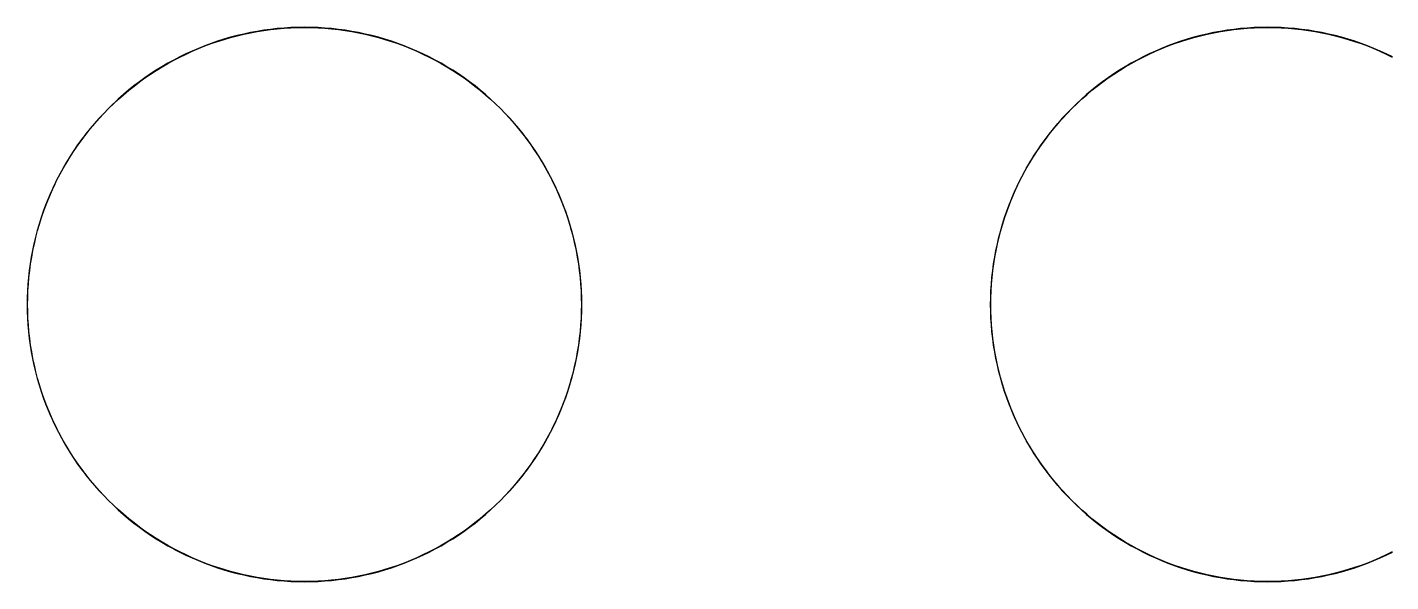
# Model space of a CAD drawing. Extents: x 2 to 124, y 0 to 129.
# Drawn here: x 72.54 to 95.91, y 71.34 to 80.84 of the extents above; entities that cross this region are included whole.
import ezdxf

# ---------------------------------------------------------------- set-up
doc = ezdxf.new("R2010")
doc.units = 0

msp = doc.modelspace()

# ---------------------------------------------------------------- linework, layer by layer
at = {"color": 34, "true_color": 0x008000}
for points in [[(77.17561, 80.83727, 0), (77.05902, 80.83296, 0), (76.94269, 80.82584, 0), (76.82661, 80.81594, 0), (76.71079, 80.80298, 0), (76.59522, 80.78749, 0), (76.59483, 80.78743, 0), (76.48018, 80.76895, 0), (76.48016, 80.76895, 0), (76.47976, 80.76888, 0), (76.36521, 80.74755, 0), (76.25116, 80.72342, 0), (76.13763, 80.69649, 0), (76.02485, 80.66678, 0), (75.91284, 80.63426, 0), (75.80184, 80.59896, 0), (75.69159, 80.56111, 0), (75.58238, 80.52047, 0), (75.47392, 80.47704, 0), (75.36699, 80.43132, 0), (75.26082, 80.3828, 0), (75.26045, 80.38262, 0), (75.15617, 80.3315, 0), (75.15582, 80.33132, 0), (75.05218, 80.27772, 0), (74.95008, 80.22132, 0), (74.84949, 80.16266, 0), (74.75018, 80.10169, 0), (74.65239, 80.03794, 0), (74.55638, 79.97216, 0), (74.46189, 79.90383, 0), (74.36918, 79.83322, 0), (74.27799, 79.76031, 0), (74.18884, 79.68539, 0), (74.10146, 79.60818, 0), (74.01612, 79.52867, 0), (74.01584, 79.5284, 0), (73.93255, 79.4474, 0), (73.93227, 79.44712, 0), (73.85099, 79.36355, 0), (73.77149, 79.27821, 0), (73.69427, 79.19083, 0), (73.61933, 79.10168, 0), (73.54644, 79.01049, 0), (73.47583, 78.91777, 0), (73.40751, 78.82329, 0), (73.34171, 78.72727, 0), (73.27797, 78.62949, 0), (73.21701, 78.53018, 0), (73.15833, 78.42959, 0), (73.10195, 78.32747, 0), (73.10177, 78.32713, 0), (73.04835, 78.22385, 0), (73.04817, 78.2235, 0), (72.99686, 78.11884, 0), (72.94835, 78.01268, 0), (72.90263, 77.90573, 0), (72.8592, 77.79729, 0), (72.81856, 77.68807, 0), (72.78071, 77.57783, 0), (72.7454, 77.46683, 0), (72.71289, 77.35482, 0), (72.68317, 77.24204, 0), (72.65625, 77.1285, 0), (72.63212, 77.01446, 0), (72.61078, 76.8999, 0), (72.61072, 76.89951, 0), (72.59224, 76.78484, 0), (72.59218, 76.78445, 0), (72.57669, 76.66888, 0), (72.56373, 76.55306, 0), (72.55382, 76.43698, 0), (72.54671, 76.32065, 0), (72.5424, 76.20406, 0), (72.54087, 76.08747, 0), (72.5424, 75.97089, 0), (72.54671, 75.85429, 0), (72.55382, 75.73797, 0), (72.56373, 75.62188, 0), (72.57669, 75.50606, 0), (72.59218, 75.3905, 0), (72.59224, 75.3901, 0), (72.61078, 75.27504, 0), (72.63212, 75.16049, 0), (72.65625, 75.04644, 0), (72.68317, 74.9329, 0), (72.71289, 74.82013, 0), (72.7454, 74.70811, 0), (72.78071, 74.59712, 0), (72.81856, 74.48688, 0), (72.8592, 74.37766, 0), (72.90263, 74.2692, 0), (72.94835, 74.16227, 0), (72.99686, 74.0561, 0), (72.99704, 74.05574, 0), (73.04817, 73.95144, 0), (73.04835, 73.95108, 0), (73.10195, 73.84746, 0), (73.15833, 73.74535, 0), (73.21701, 73.64476, 0), (73.27797, 73.54546, 0), (73.34171, 73.44767, 0), (73.40751, 73.35165, 0), (73.47583, 73.25717, 0), (73.54644, 73.16446, 0), (73.61933, 73.07326, 0), (73.69427, 72.98412, 0), (73.77149, 72.89673, 0), (73.85099, 72.8114, 0), (73.93227, 72.72783, 0), (73.93255, 72.72754, 0), (74.01612, 72.64627, 0), (74.10146, 72.56677, 0), (74.18884, 72.48954, 0), (74.27799, 72.41462, 0), (74.36918, 72.34171, 0), (74.46189, 72.2711, 0), (74.55638, 72.20278, 0), (74.65239, 72.137, 0), (74.75018, 72.07325, 0), (74.84949, 72.01228, 0), (74.95008, 71.95361, 0), (75.05218, 71.89722, 0), (75.05253, 71.89704, 0), (75.15582, 71.84363, 0), (75.15617, 71.84345, 0), (75.26082, 71.79214, 0), (75.36699, 71.74363, 0), (75.47392, 71.6979, 0), (75.58238, 71.65447, 0), (75.69159, 71.61382, 0), (75.80184, 71.57599, 0), (75.91284, 71.54067, 0), (76.02485, 71.50817, 0), (76.13763, 71.47844, 0), (76.25116, 71.45153, 0), (76.36521, 71.4274, 0), (76.47976, 71.40606, 0), (76.59483, 71.38751, 0), (76.59522, 71.38746, 0), (76.71079, 71.37196, 0), (76.82661, 71.35901, 0), (76.94269, 71.3491, 0), (77.05902, 71.34199, 0), (77.17561, 71.33767, 0), (77.29219, 71.33615, 0), (77.40877, 71.33767, 0), (77.52536, 71.34199, 0), (77.6417, 71.3491, 0), (77.75778, 71.35901, 0), (77.8736, 71.37196, 0), (77.98917, 71.38746, 0), (77.98956, 71.38751, 0), (78.10463, 71.40606, 0), (78.21879, 71.42733, 0), (78.21917, 71.4274, 0), (78.33323, 71.45153, 0), (78.44676, 71.47844, 0), (78.55954, 71.50817, 0), (78.67155, 71.54067, 0), (78.78255, 71.57599, 0), (78.89279, 71.61382, 0), (79.00201, 71.65447, 0), (79.11047, 71.6979, 0), (79.2174, 71.74363, 0), (79.32357, 71.79214, 0), (79.42822, 71.84345, 0), (79.42856, 71.84363, 0), (79.53221, 71.89722, 0), (79.63431, 71.95361, 0), (79.7349, 72.01228, 0), (79.83421, 72.07325, 0), (79.932, 72.137, 0), (80.028, 72.20278, 0), (80.1225, 72.2711, 0), (80.21521, 72.34171, 0), (80.3064, 72.41462, 0), (80.39555, 72.48954, 0), (80.48293, 72.56677, 0), (80.56827, 72.64627, 0), (80.65184, 72.72754, 0), (80.65212, 72.72783, 0), (80.7334, 72.8114, 0), (80.8129, 72.89673, 0), (80.89012, 72.98412, 0), (80.96505, 73.07326, 0), (81.03794, 73.16446, 0), (81.10856, 73.25717, 0), (81.17688, 73.35165, 0), (81.24267, 73.44767, 0), (81.30642, 73.54546, 0), (81.36738, 73.64476, 0), (81.42606, 73.74535, 0), (81.48244, 73.84746, 0), (81.53604, 73.95108, 0), (81.53622, 73.95144, 0), (81.58735, 74.05574, 0), (81.58753, 74.0561, 0), (81.63603, 74.16227, 0), (81.68176, 74.2692, 0), (81.72519, 74.37766, 0), (81.76582, 74.48688, 0), (81.80368, 74.59712, 0), (81.83899, 74.70811, 0), (81.8715, 74.82013, 0), (81.90121, 74.9329, 0), (81.92814, 75.04644, 0), (81.95227, 75.16049, 0), (81.9736, 75.27504, 0), (81.97367, 75.27543, 0), (81.97367, 75.27545, 0), (81.99214, 75.3901, 0), (81.99221, 75.3905, 0), (82.00771, 75.50606, 0), (82.02066, 75.62188, 0), (82.03057, 75.73797, 0), (82.03767, 75.85429, 0), (82.042, 75.97089, 0), (82.04352, 76.08747, 0), (82.042, 76.20406, 0), (82.03767, 76.32065, 0), (82.03057, 76.43698, 0), (82.02066, 76.55306, 0), (82.00771, 76.66888, 0), (81.99221, 76.78445, 0), (81.99214, 76.78484, 0), (81.97367, 76.89949, 0), (81.97367, 76.89951, 0), (81.9736, 76.8999, 0), (81.95227, 77.01446, 0), (81.92814, 77.1285, 0), (81.90121, 77.24204, 0), (81.8715, 77.35482, 0), (81.83899, 77.46683, 0), (81.80368, 77.57783, 0), (81.76582, 77.68807, 0), (81.72519, 77.79729, 0), (81.68176, 77.90573, 0), (81.63603, 78.01268, 0), (81.58753, 78.11884, 0), (81.53622, 78.2235, 0), (81.53604, 78.22385, 0), (81.48262, 78.32712, 0), (81.48262, 78.32713, 0), (81.48244, 78.32747, 0), (81.42606, 78.42959, 0), (81.36738, 78.53018, 0), (81.30642, 78.62949, 0), (81.24267, 78.72727, 0), (81.17688, 78.82329, 0), (81.10856, 78.91777, 0), (81.03794, 79.01049, 0), (80.96505, 79.10168, 0), (80.89012, 79.19083, 0), (80.8129, 79.27821, 0), (80.7334, 79.36355, 0), (80.65212, 79.44712, 0), (80.65184, 79.4474, 0), (80.56855, 79.5284, 0), (80.56827, 79.52867, 0), (80.48293, 79.60818, 0), (80.39555, 79.68539, 0), (80.3064, 79.76031, 0), (80.21521, 79.83322, 0), (80.1225, 79.90383, 0), (80.028, 79.97216, 0), (79.932, 80.03794, 0), (79.83421, 80.10169, 0), (79.7349, 80.16266, 0), (79.63431, 80.22132, 0), (79.53221, 80.27772, 0), (79.42856, 80.33132, 0), (79.42822, 80.3315, 0), (79.32357, 80.3828, 0), (79.2174, 80.43132, 0), (79.11047, 80.47704, 0), (79.00201, 80.52047, 0), (78.89279, 80.56111, 0), (78.78255, 80.59896, 0), (78.67155, 80.63426, 0), (78.55954, 80.66678, 0), (78.44676, 80.69649, 0), (78.33323, 80.72342, 0), (78.21917, 80.74755, 0), (78.10463, 80.76888, 0), (78.10423, 80.76895, 0), (78.1042, 80.76895, 0), (77.98956, 80.78743, 0), (77.98917, 80.78749, 0), (77.8736, 80.80298, 0), (77.75778, 80.81594, 0), (77.6417, 80.82584, 0), (77.52536, 80.83296, 0), (77.40877, 80.83727, 0), (77.29219, 80.8388, 0), (77.17561, 80.83727, 0)], [(77.52536, 71.34453, 0), (77.40877, 71.34021, 0), (77.29219, 71.33869, 0), (77.17561, 71.34021, 0), (77.05902, 71.34453, 0), (76.94269, 71.35164, 0), (76.82661, 71.36154, 0), (76.71079, 71.3745, 0), (76.59522, 71.39, 0), (76.5952, 71.39, 0), (76.48054, 71.40848, 0), (76.366, 71.42981, 0), (76.25194, 71.45394, 0), (76.1384, 71.48087, 0), (76.02564, 71.51058, 0), (75.91361, 71.5431, 0), (75.80262, 71.5784, 0), (75.69239, 71.61624, 0), (75.58317, 71.65689, 0), (75.47471, 71.70032, 0), (75.36778, 71.74603, 0), (75.2616, 71.79456, 0), (75.157, 71.84584, 0), (75.05368, 71.89928, 0), (74.95157, 71.95567, 0), (74.85099, 72.01434, 0), (74.75167, 72.0753, 0), (74.65388, 72.13905, 0), (74.55786, 72.20484, 0), (74.46338, 72.27316, 0), (74.37067, 72.34377, 0), (74.27949, 72.41668, 0), (74.19033, 72.4916, 0), (74.10296, 72.56882, 0), (74.01761, 72.64832, 0), (73.93419, 72.72946, 0), (73.85305, 72.81289, 0), (73.77354, 72.89823, 0), (73.69633, 72.9856, 0), (73.62139, 73.07476, 0), (73.5485, 73.16594, 0), (73.47789, 73.25866, 0), (73.40956, 73.35315, 0), (73.34377, 73.44916, 0), (73.28001, 73.54695, 0), (73.21906, 73.64626, 0), (73.16039, 73.74684, 0), (73.104, 73.84896, 0), (73.05048, 73.95246, 0), (72.99928, 74.05688, 0), (72.95076, 74.16305, 0), (72.90504, 74.26999, 0), (72.86161, 74.37845, 0), (72.82097, 74.48766, 0), (72.78312, 74.5979, 0), (72.74782, 74.7089, 0), (72.71531, 74.82091, 0), (72.68559, 74.93369, 0), (72.65866, 75.04723, 0), (72.63453, 75.16127, 0), (72.6132, 75.27583, 0), (72.59466, 75.39089, 0), (72.57923, 75.50606, 0), (72.56627, 75.62188, 0), (72.55637, 75.73797, 0), (72.54925, 75.85429, 0), (72.54494, 75.97089, 0), (72.5434, 76.08747, 0), (72.54494, 76.20406, 0), (72.54925, 76.32065, 0), (72.55637, 76.43698, 0), (72.56627, 76.55306, 0), (72.57923, 76.66888, 0), (72.59466, 76.78405, 0), (72.59466, 76.78406, 0), (72.6132, 76.89912, 0), (72.63453, 77.01367, 0), (72.65866, 77.12772, 0), (72.68559, 77.24126, 0), (72.71531, 77.35402, 0), (72.74782, 77.46605, 0), (72.78312, 77.57704, 0), (72.82097, 77.68728, 0), (72.86161, 77.79649, 0), (72.90504, 77.90496, 0), (72.95076, 78.01188, 0), (72.99928, 78.11806, 0), (73.05041, 78.22235, 0), (73.104, 78.32599, 0), (73.16039, 78.4281, 0), (73.21906, 78.52867, 0), (73.28001, 78.628, 0), (73.34377, 78.72579, 0), (73.40956, 78.8218, 0), (73.47789, 78.91629, 0), (73.5485, 79.009, 0), (73.62139, 79.10017, 0), (73.69633, 79.18934, 0), (73.77354, 79.2767, 0), (73.85305, 79.36206, 0), (73.93419, 79.44548, 0), (74.01761, 79.52661, 0), (74.10296, 79.60612, 0), (74.19033, 79.68334, 0), (74.27949, 79.75827, 0), (74.37067, 79.83117, 0), (74.46338, 79.90178, 0), (74.55786, 79.97011, 0), (74.65388, 80.03588, 0), (74.75167, 80.09965, 0), (74.85099, 80.16061, 0), (74.95157, 80.21928, 0), (75.05368, 80.27567, 0), (75.15696, 80.32908, 0), (75.2616, 80.38039, 0), (75.36778, 80.4289, 0), (75.47471, 80.47462, 0), (75.58317, 80.51806, 0), (75.69239, 80.5587, 0), (75.80262, 80.59654, 0), (75.91361, 80.63185, 0), (76.02564, 80.66436, 0), (76.1384, 80.69408, 0), (76.25194, 80.721, 0), (76.366, 80.74513, 0), (76.48016, 80.7664, 0), (76.48054, 80.76647, 0), (76.59519, 80.78494, 0), (76.59522, 80.78494, 0), (76.71079, 80.80043, 0), (76.82661, 80.8134, 0), (76.94269, 80.8233, 0), (77.05902, 80.83041, 0), (77.17561, 80.83472, 0), (77.29219, 80.83626, 0), (77.40877, 80.83472, 0), (77.52536, 80.83041, 0), (77.6417, 80.8233, 0), (77.75778, 80.8134, 0), (77.8736, 80.80043, 0), (77.98917, 80.78494, 0), (77.98919, 80.78494, 0), (78.10384, 80.76647, 0), (78.21839, 80.74513, 0), (78.33244, 80.721, 0), (78.44598, 80.69408, 0), (78.55875, 80.66436, 0), (78.67077, 80.63185, 0), (78.78176, 80.59654, 0), (78.892, 80.5587, 0), (79.00122, 80.51806, 0), (79.10968, 80.47462, 0), (79.21661, 80.4289, 0), (79.32279, 80.38039, 0), (79.42743, 80.32908, 0), (79.53071, 80.27567, 0), (79.63281, 80.21928, 0), (79.7334, 80.16061, 0), (79.83271, 80.09965, 0), (79.93051, 80.03588, 0), (80.02652, 79.97011, 0), (80.12101, 79.90178, 0), (80.21371, 79.83117, 0), (80.3049, 79.75827, 0), (80.39406, 79.68334, 0), (80.48143, 79.60612, 0), (80.56677, 79.52661, 0), (80.6502, 79.44548, 0), (80.73134, 79.36206, 0), (80.81085, 79.2767, 0), (80.88806, 79.18934, 0), (80.96299, 79.10017, 0), (81.03588, 79.009, 0), (81.1065, 78.91629, 0), (81.17483, 78.8218, 0), (81.24061, 78.72579, 0), (81.30437, 78.628, 0), (81.36533, 78.52867, 0), (81.424, 78.4281, 0), (81.48039, 78.32599, 0), (81.53398, 78.22235, 0), (81.58511, 78.11806, 0), (81.63363, 78.01188, 0), (81.67935, 77.90496, 0), (81.72278, 77.79649, 0), (81.76342, 77.68728, 0), (81.80127, 77.57704, 0), (81.83656, 77.46605, 0), (81.86908, 77.35402, 0), (81.89879, 77.24126, 0), (81.92573, 77.12772, 0), (81.94986, 77.01367, 0), (81.97119, 76.89912, 0), (81.98972, 76.78406, 0), (81.98972, 76.78405, 0), (82.00516, 76.66888, 0), (82.01812, 76.55306, 0), (82.02802, 76.43698, 0), (82.03514, 76.32065, 0), (82.03945, 76.20406, 0), (82.04098, 76.08747, 0), (82.03945, 75.97089, 0), (82.03514, 75.85429, 0), (82.02802, 75.73797, 0), (82.01812, 75.62188, 0), (82.00516, 75.50606, 0), (81.98967, 75.3905, 0), (81.97119, 75.27583, 0), (81.94986, 75.16127, 0), (81.94978, 75.16088, 0), (81.92573, 75.04723, 0), (81.89879, 74.93369, 0), (81.86908, 74.82091, 0), (81.83656, 74.7089, 0), (81.80127, 74.5979, 0), (81.76342, 74.48766, 0), (81.72278, 74.37845, 0), (81.67935, 74.26999, 0), (81.63363, 74.16305, 0), (81.58511, 74.05688, 0), (81.53391, 73.95246, 0), (81.48039, 73.84896, 0), (81.424, 73.74684, 0), (81.36533, 73.64626, 0), (81.30437, 73.54695, 0), (81.24061, 73.44916, 0), (81.17483, 73.35315, 0), (81.1065, 73.25866, 0), (81.03588, 73.16594, 0), (80.96299, 73.07476, 0), (80.88806, 72.9856, 0), (80.81085, 72.89823, 0), (80.73134, 72.81289, 0), (80.6502, 72.72946, 0), (80.56677, 72.64832, 0), (80.48143, 72.56882, 0), (80.39406, 72.4916, 0), (80.3049, 72.41668, 0), (80.21371, 72.34377, 0), (80.12101, 72.27316, 0), (80.02652, 72.20484, 0), (79.93051, 72.13905, 0), (79.83271, 72.0753, 0), (79.7334, 72.01434, 0), (79.63281, 71.95567, 0), (79.53071, 71.89928, 0), (79.42739, 71.84584, 0), (79.32279, 71.79456, 0), (79.21661, 71.74603, 0), (79.10968, 71.70032, 0), (79.00122, 71.65689, 0), (78.892, 71.61624, 0), (78.78176, 71.5784, 0), (78.67077, 71.5431, 0), (78.55875, 71.51058, 0), (78.44598, 71.48087, 0), (78.33244, 71.45394, 0), (78.21839, 71.42981, 0), (78.10384, 71.40848, 0), (77.98918, 71.39, 0), (77.98917, 71.39, 0), (77.8736, 71.3745, 0), (77.75778, 71.36154, 0), (77.6417, 71.35164, 0), (77.52536, 71.34453, 0)]]:
    msp.add_polyline3d(points, close=True, dxfattribs=at)
for points in [[(95.93822, 80.3315, 0), (95.83357, 80.3828, 0), (95.7274, 80.43132, 0), (95.62047, 80.47704, 0), (95.51201, 80.52047, 0), (95.40279, 80.56111, 0), (95.29255, 80.59896, 0), (95.18155, 80.63426, 0), (95.06954, 80.66678, 0), (94.95676, 80.69649, 0), (94.84323, 80.72342, 0), (94.72918, 80.74755, 0), (94.61463, 80.76888, 0), (94.61423, 80.76895, 0), (94.61421, 80.76895, 0), (94.49956, 80.78743, 0), (94.49917, 80.78749, 0), (94.3836, 80.80298, 0), (94.26778, 80.81594, 0), (94.1517, 80.82584, 0), (94.03537, 80.83296, 0), (93.91878, 80.83727, 0), (93.8022, 80.8388, 0), (93.68561, 80.83727, 0), (93.68561, 80.83727, 0), (93.56902, 80.83296, 0), (93.45269, 80.82584, 0), (93.33661, 80.81594, 0), (93.22079, 80.80298, 0), (93.10522, 80.78749, 0), (93.10483, 80.78743, 0), (92.99018, 80.76895, 0), (92.99016, 80.76895, 0), (92.98976, 80.76888, 0), (92.87521, 80.74755, 0), (92.76116, 80.72342, 0), (92.64763, 80.69649, 0), (92.53485, 80.66678, 0), (92.42284, 80.63426, 0), (92.31184, 80.59896, 0), (92.2016, 80.56111, 0), (92.09238, 80.52047, 0), (91.98392, 80.47704, 0), (91.87699, 80.43132, 0), (91.77082, 80.3828, 0), (91.66617, 80.3315, 0), (91.66582, 80.33132, 0), (91.56218, 80.27772, 0), (91.46008, 80.22132, 0), (91.35949, 80.16266, 0), (91.26018, 80.10169, 0), (91.16239, 80.03794, 0), (91.06638, 79.97216, 0), (90.97189, 79.90383, 0), (90.87918, 79.83322, 0), (90.78799, 79.76031, 0), (90.69884, 79.68539, 0), (90.61146, 79.60818, 0), (90.52612, 79.52867, 0), (90.52584, 79.5284, 0), (90.44255, 79.4474, 0), (90.44227, 79.44712, 0), (90.36099, 79.36355, 0), (90.28149, 79.27821, 0), (90.20427, 79.19083, 0), (90.12934, 79.10168, 0), (90.05645, 79.01049, 0), (89.98583, 78.91777, 0), (89.91751, 78.82329, 0), (89.85172, 78.72727, 0), (89.78797, 78.62949, 0), (89.72701, 78.53018, 0), (89.66833, 78.42959, 0), (89.61195, 78.32747, 0), (89.61177, 78.32713, 0), (89.55835, 78.22385, 0), (89.55817, 78.2235, 0), (89.50686, 78.11884, 0), (89.45835, 78.01268, 0), (89.41263, 77.90573, 0), (89.3692, 77.79729, 0), (89.32856, 77.68807, 0), (89.29071, 77.57783, 0), (89.2554, 77.46683, 0), (89.22289, 77.35482, 0), (89.19317, 77.24204, 0), (89.16625, 77.1285, 0), (89.14212, 77.01446, 0), (89.12078, 76.8999, 0), (89.12072, 76.89951, 0), (89.10224, 76.78484, 0), (89.10218, 76.78445, 0), (89.08668, 76.66888, 0), (89.07373, 76.55306, 0), (89.06382, 76.43698, 0), (89.05671, 76.32065, 0), (89.0524, 76.20406, 0), (89.05087, 76.08747, 0), (89.0524, 75.97089, 0), (89.05671, 75.85429, 0), (89.06382, 75.73797, 0), (89.07373, 75.62188, 0), (89.08668, 75.50606, 0), (89.10218, 75.3905, 0), (89.10224, 75.3901, 0), (89.12078, 75.27504, 0), (89.14212, 75.16049, 0), (89.16625, 75.04644, 0), (89.19317, 74.9329, 0), (89.22289, 74.82013, 0), (89.2554, 74.70811, 0), (89.29071, 74.59712, 0), (89.32856, 74.48688, 0), (89.3692, 74.37766, 0), (89.41263, 74.2692, 0), (89.45835, 74.16227, 0), (89.50686, 74.0561, 0), (89.50704, 74.05574, 0), (89.55817, 73.95144, 0), (89.55835, 73.95108, 0), (89.61195, 73.84746, 0), (89.66833, 73.74535, 0), (89.72701, 73.64476, 0), (89.78797, 73.54546, 0), (89.85172, 73.44767, 0), (89.91751, 73.35165, 0), (89.98583, 73.25717, 0), (90.05645, 73.16446, 0), (90.12934, 73.07326, 0), (90.20427, 72.98412, 0), (90.28149, 72.89673, 0), (90.36099, 72.8114, 0), (90.44227, 72.72783, 0), (90.44255, 72.72754, 0), (90.52612, 72.64627, 0), (90.61146, 72.56677, 0), (90.69884, 72.48954, 0), (90.78799, 72.41462, 0), (90.87918, 72.34171, 0), (90.97189, 72.2711, 0), (91.06638, 72.20278, 0), (91.16239, 72.137, 0), (91.26018, 72.07325, 0), (91.35949, 72.01228, 0), (91.46008, 71.95361, 0), (91.56218, 71.89722, 0), (91.66582, 71.84363, 0), (91.66617, 71.84345, 0), (91.77082, 71.79214, 0), (91.87699, 71.74363, 0), (91.98392, 71.6979, 0), (92.09238, 71.65447, 0), (92.2016, 71.61382, 0), (92.31184, 71.57599, 0), (92.42284, 71.54067, 0), (92.53485, 71.50817, 0), (92.64763, 71.47844, 0), (92.76116, 71.45153, 0), (92.87521, 71.4274, 0), (92.98976, 71.40606, 0), (93.10483, 71.38751, 0), (93.10522, 71.38746, 0), (93.22079, 71.37196, 0), (93.33661, 71.35901, 0), (93.45269, 71.3491, 0), (93.56902, 71.34199, 0), (93.68561, 71.33767, 0), (93.8022, 71.33615, 0), (93.91878, 71.33767, 0), (94.03537, 71.34199, 0), (94.1517, 71.3491, 0), (94.26778, 71.35901, 0), (94.3836, 71.37196, 0), (94.49917, 71.38746, 0), (94.49956, 71.38751, 0), (94.61463, 71.40606, 0), (94.72918, 71.4274, 0), (94.84323, 71.45153, 0), (94.95676, 71.47844, 0), (95.06954, 71.50817, 0), (95.18155, 71.54067, 0), (95.29255, 71.57599, 0), (95.40279, 71.61382, 0), (95.51201, 71.65447, 0), (95.62047, 71.6979, 0), (95.7274, 71.74363, 0), (95.83357, 71.79214, 0), (95.93822, 71.84345, 0)], [(95.93739, 71.84584, 0), (95.83279, 71.79456, 0), (95.72661, 71.74603, 0), (95.61968, 71.70032, 0), (95.51122, 71.65689, 0), (95.402, 71.61624, 0), (95.29177, 71.5784, 0), (95.18077, 71.5431, 0), (95.06875, 71.51058, 0), (94.95598, 71.48087, 0), (94.84244, 71.45394, 0), (94.72839, 71.42981, 0), (94.61384, 71.40848, 0), (94.49919, 71.39, 0), (94.49917, 71.39, 0), (94.3836, 71.3745, 0), (94.26778, 71.36154, 0), (94.1517, 71.35164, 0), (94.03537, 71.34453, 0), (94.03537, 71.34453, 0), (93.91878, 71.34021, 0), (93.8022, 71.33869, 0), (93.68561, 71.34021, 0), (93.56902, 71.34453, 0), (93.45269, 71.35164, 0), (93.33661, 71.36154, 0), (93.22079, 71.3745, 0), (93.10522, 71.39, 0), (93.1052, 71.39, 0), (92.99055, 71.40848, 0), (92.876, 71.42981, 0), (92.76195, 71.45394, 0), (92.64841, 71.48087, 0), (92.53564, 71.51058, 0), (92.42362, 71.5431, 0), (92.31262, 71.5784, 0), (92.20239, 71.61624, 0), (92.09317, 71.65689, 0), (91.98471, 71.70032, 0), (91.87778, 71.74603, 0), (91.7716, 71.79456, 0), (91.667, 71.84584, 0), (91.56368, 71.89928, 0), (91.46157, 71.95567, 0), (91.36099, 72.01434, 0), (91.26167, 72.0753, 0), (91.16388, 72.13905, 0), (91.06787, 72.20484, 0), (90.97338, 72.27316, 0), (90.88067, 72.34377, 0), (90.78949, 72.41668, 0), (90.70033, 72.4916, 0), (90.61296, 72.56882, 0), (90.52761, 72.64832, 0), (90.44419, 72.72946, 0), (90.36305, 72.81289, 0), (90.28354, 72.89823, 0), (90.20633, 72.9856, 0), (90.1314, 73.07476, 0), (90.0585, 73.16594, 0), (89.98789, 73.25866, 0), (89.91956, 73.35315, 0), (89.85378, 73.44916, 0), (89.79002, 73.54695, 0), (89.72906, 73.64626, 0), (89.67039, 73.74684, 0), (89.614, 73.84896, 0), (89.56048, 73.95246, 0), (89.50928, 74.05688, 0), (89.46076, 74.16305, 0), (89.41504, 74.26999, 0), (89.37161, 74.37845, 0), (89.33097, 74.48766, 0), (89.29312, 74.5979, 0), (89.25782, 74.7089, 0), (89.22531, 74.82091, 0), (89.19559, 74.93369, 0), (89.16866, 75.04723, 0), (89.14453, 75.16127, 0), (89.1232, 75.27583, 0), (89.10472, 75.3905, 0), (89.08923, 75.50606, 0), (89.07627, 75.62188, 0), (89.06637, 75.73797, 0), (89.05925, 75.85429, 0), (89.05494, 75.97089, 0), (89.05341, 76.08747, 0), (89.05494, 76.20406, 0), (89.05925, 76.32065, 0), (89.06637, 76.43698, 0), (89.07627, 76.55306, 0), (89.08923, 76.66888, 0), (89.10471, 76.78434, 0), (89.1232, 76.89912, 0), (89.14453, 77.01367, 0), (89.16866, 77.12772, 0), (89.19559, 77.24126, 0), (89.22531, 77.35402, 0), (89.25782, 77.46605, 0), (89.29312, 77.57704, 0), (89.33097, 77.68728, 0), (89.37161, 77.79649, 0), (89.41504, 77.90496, 0), (89.46076, 78.01188, 0), (89.50928, 78.11806, 0), (89.56041, 78.22235, 0), (89.614, 78.32599, 0), (89.67039, 78.4281, 0), (89.72906, 78.52867, 0), (89.79002, 78.628, 0), (89.85378, 78.72579, 0), (89.91956, 78.8218, 0), (89.98789, 78.91629, 0), (90.0585, 79.009, 0), (90.1314, 79.10017, 0), (90.20633, 79.18934, 0), (90.28354, 79.2767, 0), (90.36305, 79.36206, 0), (90.44419, 79.44548, 0), (90.52761, 79.52661, 0), (90.61296, 79.60612, 0), (90.70033, 79.68334, 0), (90.78949, 79.75827, 0), (90.88067, 79.83117, 0), (90.97338, 79.90178, 0), (91.06787, 79.97011, 0), (91.16388, 80.03588, 0), (91.26167, 80.09965, 0), (91.36099, 80.16061, 0), (91.46157, 80.21928, 0), (91.56368, 80.27567, 0), (91.66696, 80.32908, 0), (91.7716, 80.38039, 0), (91.87778, 80.4289, 0), (91.98471, 80.47462, 0), (92.09317, 80.51806, 0), (92.20239, 80.5587, 0), (92.31262, 80.59654, 0), (92.42362, 80.63185, 0), (92.53564, 80.66436, 0), (92.64841, 80.69408, 0), (92.76195, 80.721, 0), (92.876, 80.74513, 0), (92.99055, 80.76647, 0), (93.1052, 80.78494, 0), (93.10522, 80.78494, 0), (93.22079, 80.80043, 0), (93.33661, 80.8134, 0), (93.45269, 80.8233, 0), (93.56902, 80.83041, 0), (93.68561, 80.83472, 0), (93.8022, 80.83626, 0), (93.91878, 80.83472, 0), (94.03537, 80.83041, 0), (94.1517, 80.8233, 0), (94.26778, 80.8134, 0), (94.3836, 80.80043, 0), (94.49917, 80.78494, 0), (94.49919, 80.78494, 0), (94.61384, 80.76647, 0), (94.72839, 80.74513, 0), (94.84244, 80.721, 0), (94.95598, 80.69408, 0), (95.06875, 80.66436, 0), (95.18077, 80.63185, 0), (95.29177, 80.59654, 0), (95.402, 80.5587, 0), (95.51122, 80.51806, 0), (95.61968, 80.47462, 0), (95.72661, 80.4289, 0), (95.83279, 80.38039, 0), (95.93743, 80.32908, 0)]]:
    msp.add_polyline3d(points, dxfattribs=at)

doc.saveas('drawing.dxf')
